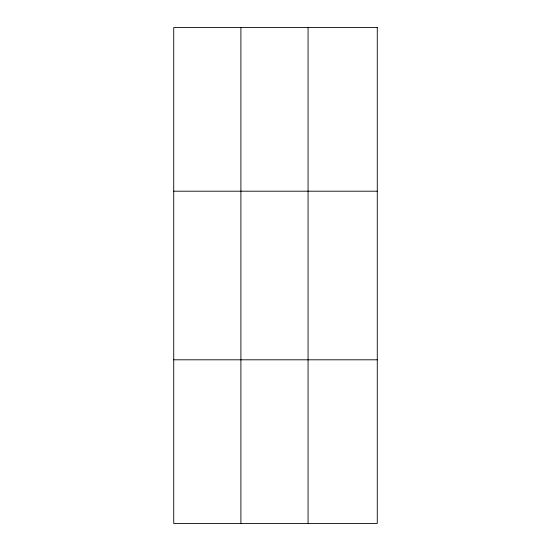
<?xml version="1.0" encoding="UTF-8"?>
<svg xmlns="http://www.w3.org/2000/svg" width="551" height="551" viewBox="0 0 551 551"><rect width="100%" height="100%" fill="white"/><g stroke="black" fill="none" stroke-linecap="round" stroke-linejoin="round"><path stroke-width="0.83" d="M240.897 27.55L240.897 523.45M308.071 27.55L308.071 523.45M173.723 191.197L377.277 191.197M173.723 359.803L377.277 359.803M377.277 27.55L377.277 523.45L173.723 523.45L173.723 27.55L377.277 27.55"/></g></svg>
